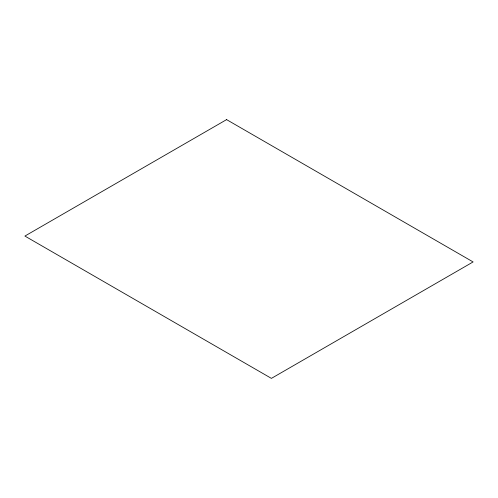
<?xml version="1.0" encoding="UTF-8"?>
<svg xmlns="http://www.w3.org/2000/svg" width="498" height="498" viewBox="0 0 498 498"><rect width="100%" height="100%" fill="white"/><g stroke="black" fill="none" stroke-linecap="round" stroke-linejoin="round"><path stroke-width="0.75" d="M226.59 119.62L24.9 236.064L271.41 378.38L473.1 261.936L226.59 119.62"/></g></svg>
